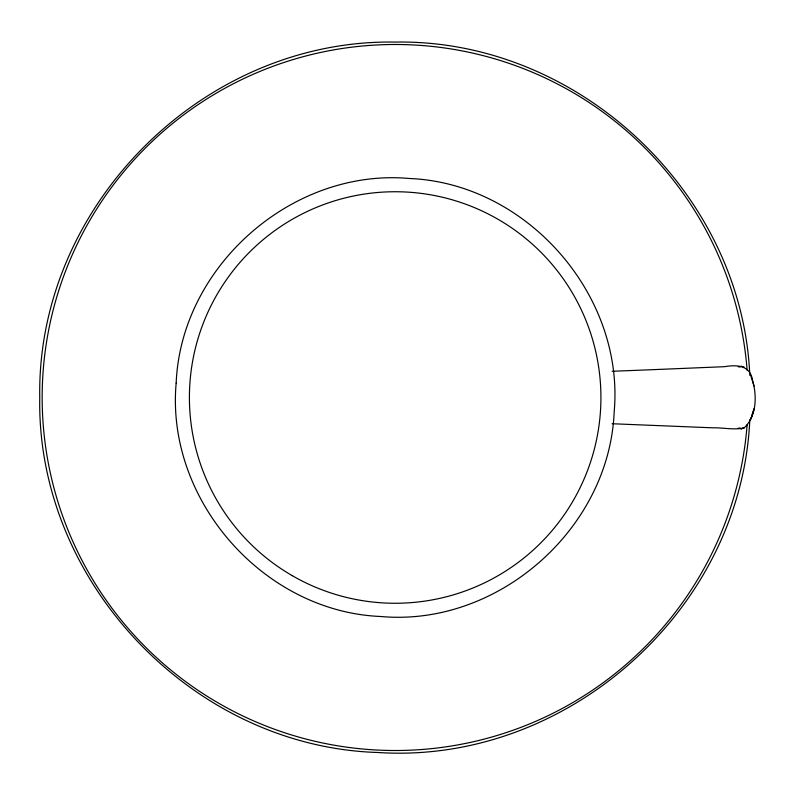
<?xml version="1.0" encoding="UTF-8"?>
<svg xmlns="http://www.w3.org/2000/svg" width="795" height="795" viewBox="0 0 795 795"><rect width="100%" height="100%" fill="white"/><g stroke="black" fill="none" stroke-linecap="round" stroke-linejoin="round"><path stroke-width="1.19" d="M749.814 419.581C741.397 609.497 567.352 764.999 377.724 752.487C193.006 746.783 36.381 582.278 39.75 397.5C36.5 205.637 203.301 38.826 395.165 42.085C578.134 38.806 741.924 192.519 749.814 375.419M739.658 366.853L741.308 366.386L738.148 366.813M612.12 371.265C649.575 369.874 687.019 368.214 724.464 366.694C737.084 364.567 750.301 365.104 752.666 380.775C757.039 396.258 756.611 416.471 744.021 427.998C733.715 430.135 722.903 427.551 712.429 427.809L612.12 423.735M738.148 428.187L741.308 428.614L739.658 428.147M744.021 367.002L741.457 366.296M750.907 376.055L754.038 386.022M747.131 424.699A353.01 353.01 0 0 1 210.864 698.576A353.01 353.01 0 0 1 210.864 96.424A353.01 353.01 0 0 1 747.131 370.301M176.162 383.18C165.589 500.025 263.632 611.772 380.855 616.503C497.7 627.076 609.437 529.033 614.177 411.82C624.741 294.975 526.697 183.228 409.485 178.497C292.639 167.924 180.892 265.967 176.162 383.18M754.028 408.958L750.848 418.985L754.038 408.978M743.792 428.048L741.159 428.753L743.792 428.048M292.292 575.689A205.746 205.746 0 0 0 600.921 397.5A205.746 205.746 0 0 0 292.292 219.311A205.746 205.746 0 0 0 292.292 575.689"/></g></svg>
